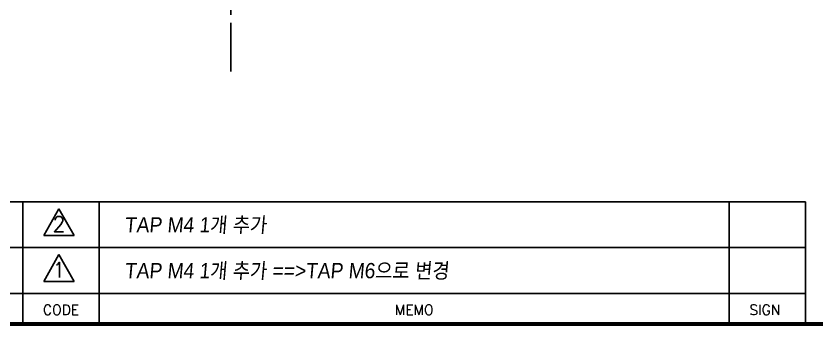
# Model space of a CAD drawing. Extents: x -425 to 6552, y -3049 to 3105.
# Drawn here: x 350.4 to 508, y -3024.5 to -2963.6 of the extents above; entities that cross this region are included whole.
import ezdxf
from ezdxf.enums import TextEntityAlignment as Align

# ---------------------------------------------------------------- set-up
doc = ezdxf.new("R2010")
doc.units = 0
doc.linetypes.add('CENTER', pattern=[17.8, 10.75, -2.35, 2.35, -2.35])
doc.linetypes.add('CENTER2', pattern=[28.575, 19.05, -3.175, 3.175, -3.175])
doc.layers.get('0').update_dxf_attribs({"linetype": 'CONTINUOUS'})
doc.layers.add('3', color=112, linetype='CENTER')
doc.styles.add('HANGUL1', font='arial.ttf', dxfattribs={"width": 0.8, "oblique": 5, "height": 2.5})
doc.styles.add('SIM', font='simplex')

msp = doc.modelspace()

# ---------------------------------------------------------------- linework, layer by layer
for p, q in [((330.76, -3000.14), (505.76, -3000.14)), ((351.76, -3000.14), (351.76, -3024.14)), ((366.76, -3000.14), (366.76, -3024.14)), ((490.76, -3024.14), (490.76, -3000.14)), ((505.76, -3024.14), (505.76, -3000.14)), ((358.86, -3001.53), (355.86, -3006.78)), ((358.86, -3001.53), (361.86, -3006.78)), ((355.86, -3006.78), (361.86, -3006.78)), ((330.76, -3009.14), (505.76, -3009.14)), ((351.76, -3009.14), (351.76, -3024.14)), ((366.76, -3009.14), (366.76, -3024.14)), ((490.76, -3024.14), (490.76, -3009.14)), ((505.76, -3024.14), (505.76, -3009.14)), ((358.86, -3010.53), (355.86, -3015.78)), ((358.86, -3010.53), (361.86, -3015.78)), ((355.86, -3015.78), (361.86, -3015.78)), ((505.76, -3018.14), (336.76, -3018.14))]:
    msp.add_line(p, q)
at = {"const_width": 0.8}
msp.add_lwpolyline([(880.76, -2644.14), (330.76, -2644.14), (330.76, -3024.14), (880.76, -3024.14)], close=True, dxfattribs=at)
at = {"layer": '3', "linetype": 'CENTER2', "ltscale": 0.5}
msp.add_line((392.68, -2974.51), (392.68, -2660.97), dxfattribs=at)

# ---------------------------------------------------------------- texts
at = {"style": 'SIM'}
for s, height, p in [('2', 3, (358.86, -3004.53)), ('1', 3, (358.86, -3013.53)), ('CODE', 2, (359.26, -3021.36)), ('MEMO', 2, (428.76, -3021.36)), ('SIGN', 2, (497.76, -3021.36))]:
    msp.add_text(s, height=height, dxfattribs=at).set_placement(p, align=Align.MIDDLE)
at = {"style": 'HANGUL1', "oblique": 5, "width": 0.9}
for s, p in [('TAP M4 1개 추가', (371.75, -3006.17)), ('TAP M4 1개 추가 ==>TAP M6으로 변경', (371.75, -3015.17))]:
    msp.add_text(s, height=3, dxfattribs=at).set_placement(p)

doc.saveas('drawing.dxf')
